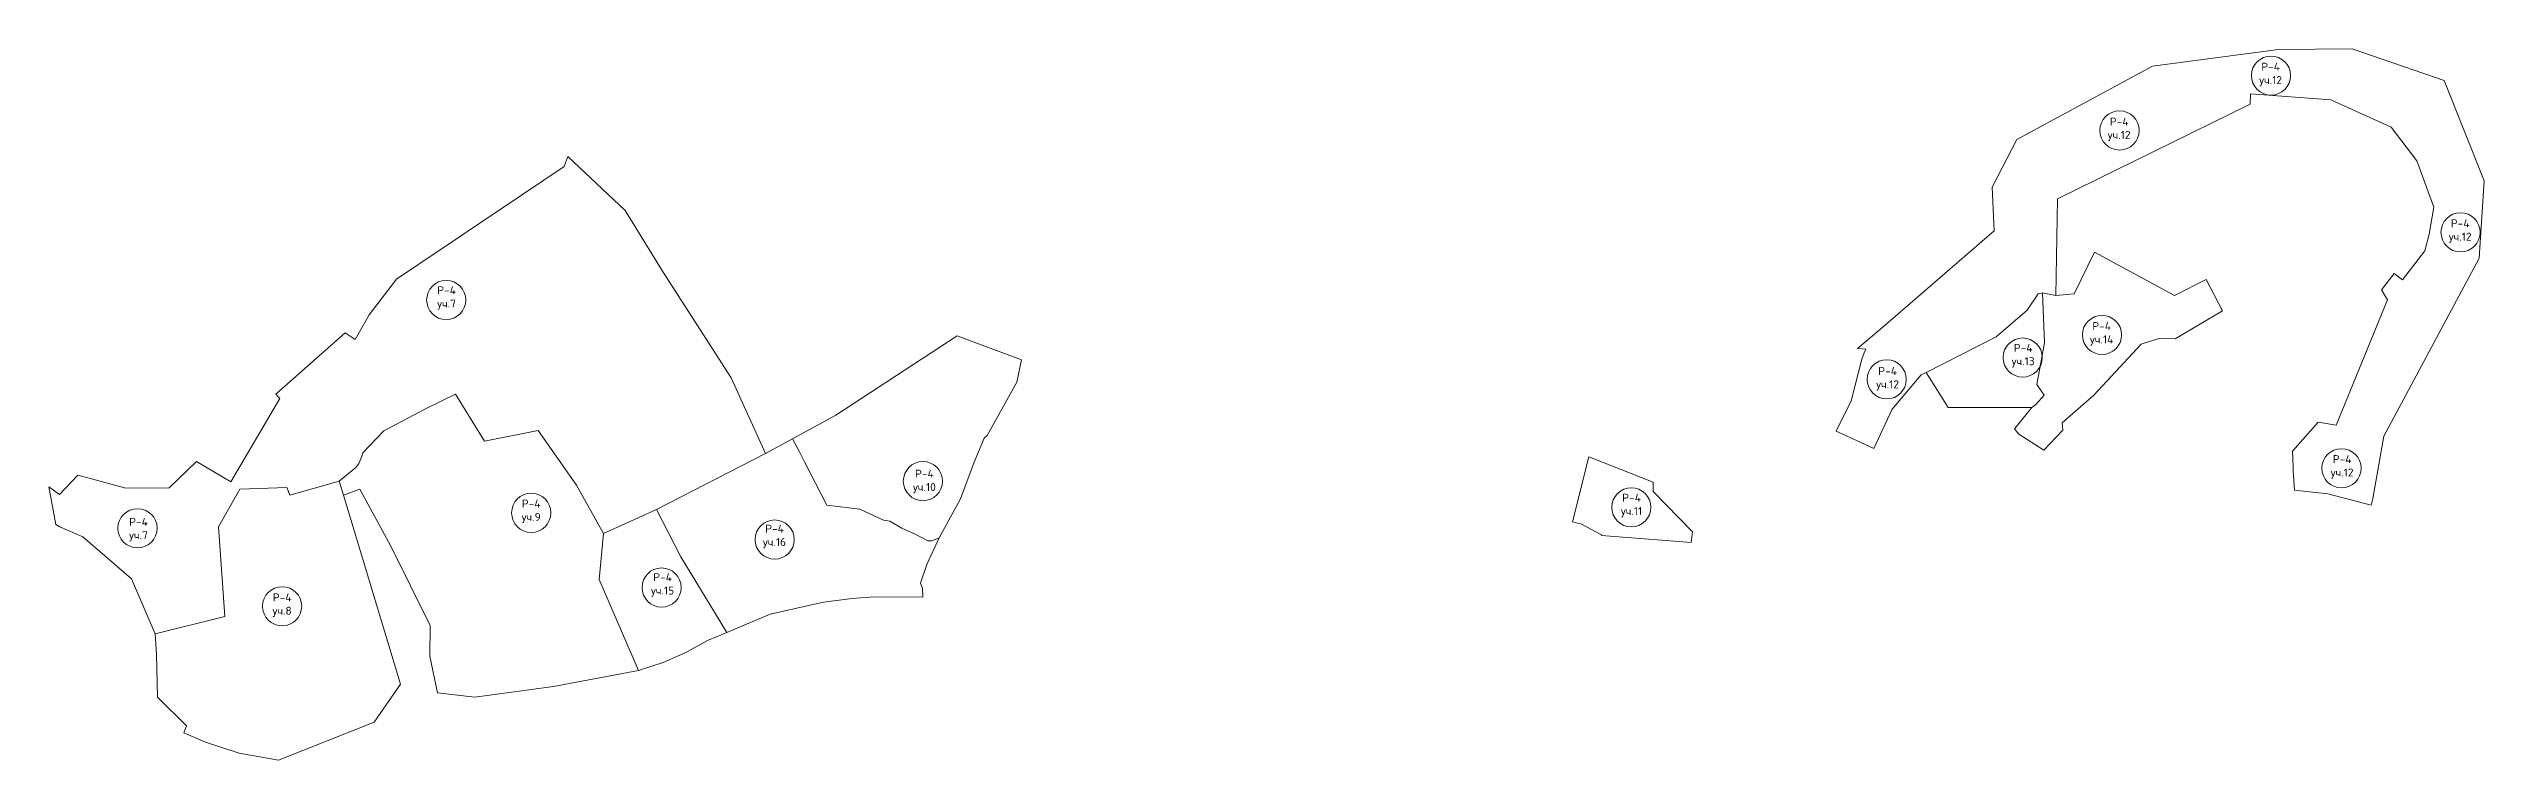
# Model space of a CAD drawing. Extents: x 1392339 to 1397891, y 355892 to 360491.
# Drawn here: x 1395902 to 1397891, y 359910 to 360491 of the extents above; entities that cross this region are included whole.
import ezdxf

# ---------------------------------------------------------------- set-up
doc = ezdxf.new("R2010")
doc.units = 0
doc.header["$MEASUREMENT"] = 0
doc.layers.add('Р-4', color=190, linetype='Continuous')
doc.styles.get("Standard").update_dxf_attribs({"font": 'simplex.shx'})

msp = doc.modelspace()

# ---------------------------------------------------------------- linework, layer by layer
at = {"layer": 'Р-4', "lineweight": 20}
for points in [[(1397798.8, 360118.6), (1397800.1, 360124), (1397809, 360175), (1397856, 360262.3), (1397886.9, 360320.2), (1397891.1, 360383.4), (1397858.3, 360465.3), (1397783.3, 360491.4), (1397723, 360490.8), (1397620.1, 360477.1), (1397509.4, 360417.1), (1397489.2, 360378.3), (1397490.8, 360342.6), (1397400.2, 360264.3), (1397379.1, 360246.6), (1397385.9, 360245.9), (1397384.6, 360243.1), (1397382.9, 360237.8), (1397374, 360203.9), (1397361.8, 360179.1), (1397392.7, 360164.9), (1397407.6, 360197), (1397431.3, 360225.1), (1397435.2, 360226.9), (1397492.5, 360256), (1397517.7, 360277.9), (1397526.7, 360291.1), (1397530.4, 360291.9), (1397541.2, 360289.7), (1397542.5, 360368.7), (1397700, 360446), (1397700.3, 360454.6), (1397765.7, 360449.6), (1397815, 360427.2), (1397836, 360399.8), (1397849.8, 360362), (1397846.2, 360340), (1397842.5, 360326.3), (1397824.2, 360302.7), (1397817.6, 360307.8), (1397807.1, 360294.4), (1397812.1, 360286.2), (1397770.2, 360184), (1397755.5, 360186.4), (1397734.6, 360162.8), (1397735, 360150), (1397734.9, 360146.6), (1397736.1, 360130.8), (1397763.4, 360127.7), (1397798.8, 360118.6)], [(1395988.9, 360013.4), (1396045.8, 360027.5), (1396040.7, 360100.9), (1396058.2, 360131.6), (1396096.5, 360133), (1396098.9, 360126.8), (1396139.4, 360138.3), (1396153, 360149.4), (1396155.3, 360152.7), (1396157.6, 360157.7), (1396158.5, 360161.3), (1396175.8, 360179.3), (1396210.3, 360197.5), (1396234.2, 360209.2), (1396258, 360170.9), (1396301.9, 360179.6), (1396333.1, 360134.9), (1396355.1, 360095.3), (1396398.3, 360114.9), (1396487.5, 360160.8), (1396459.3, 360222.6), (1396403.2, 360309.6), (1396372.8, 360359.2), (1396326, 360403.4), (1396323, 360395.1), (1396186.1, 360303.2), (1396163.9, 360273.9), (1396152.3, 360253.9), (1396144.3, 360259.4), (1396087.6, 360209.1), (1396090.9, 360205.6), (1396050.9, 360137.7), (1396022.9, 360154.3), (1396000.5, 360132.7), (1395965.1, 360132.4), (1395937, 360140.2), (1395925.8, 360143.1), (1395910.8, 360127.2), (1395902.1, 360133.5), (1395908, 360102.7), (1395911.1, 360101), (1395930, 360092.7), (1395969.8, 360058.4), (1395988.9, 360013.4)], [(1397511, 360176.5), (1397531.5, 360163.4), (1397546.8, 360179.9), (1397546.4, 360185.9), (1397572.3, 360208.5), (1397611, 360250), (1397625.4, 360254.8), (1397638.6, 360254.5), (1397677.4, 360277.2), (1397663.9, 360302.8), (1397638, 360289.7), (1397572.7, 360325.1), (1397556.1, 360291.2), (1397541.2, 360289.7), (1397530.4, 360291.9), (1397532, 360251.2), (1397525.6, 360217), (1397531.8, 360208.5), (1397524.8, 360200.9), (1397521.6, 360198.2), (1397507.4, 360180.9), (1397511, 360176.5)], [(1397453.3, 360198.2), (1397521.6, 360198.2), (1397524.8, 360200.9), (1397531.8, 360208.5), (1397525.6, 360217), (1397532, 360251.2), (1397530.4, 360291.9), (1397526.7, 360291.1), (1397517.7, 360277.9), (1397492.5, 360256), (1397435.2, 360226.9), (1397453.3, 360198.2)], [(1396509.6, 360172.8), (1396515.3, 360162.2), (1396519.2, 360153.9), (1396537.4, 360118.7), (1396564.5, 360115.2), (1396583.9, 360106.2), (1396589.1, 360105.4), (1396598.7, 360099.9), (1396610.1, 360094.7), (1396620, 360089.4), (1396623.3, 360089.4), (1396629.3, 360092), (1396646.7, 360123.8), (1396657.4, 360152.3), (1396666.1, 360173.4), (1396668.5, 360175.4), (1396692.6, 360219), (1396696.6, 360237.2), (1396644.1, 360256.9), (1396544.8, 360192), (1396509.6, 360172.8)], [(1396351.7, 360057.9), (1396355.1, 360095.3), (1396333.1, 360134.9), (1396301.9, 360179.6), (1396258, 360170.9), (1396234.2, 360209.2), (1396210.3, 360197.5), (1396175.8, 360179.3), (1396158.5, 360161.3), (1396157.6, 360157.7), (1396155.3, 360152.7), (1396153, 360149.4), (1396139.4, 360138.3), (1396142.9, 360126.7), (1396156.1, 360131.5), (1396181.3, 360085.6), (1396213.5, 360020.4), (1396213.3, 359995.2), (1396219.7, 359965.4), (1396250, 359961.8), (1396314.4, 359970.6), (1396383.6, 359983.6), (1396351.7, 360057.9)], [(1396398.3, 360114.9), (1396418.3, 360076.4), (1396455.9, 360014.6), (1396491.2, 360029.5), (1396534.9, 360039.4), (1396558.3, 360042.4), (1396576.2, 360043.6), (1396616, 360043.4), (1396615.6, 360050.8), (1396614.1, 360054.8), (1396619.3, 360070), (1396629.3, 360092), (1396623.3, 360089.4), (1396620, 360089.4), (1396610.1, 360094.7), (1396598.7, 360099.9), (1396589.1, 360105.4), (1396583.9, 360106.2), (1396564.5, 360115.2), (1396537.4, 360118.7), (1396519.2, 360153.9), (1396515.3, 360162.2), (1396509.6, 360172.8), (1396487.5, 360160.8), (1396398.3, 360114.9)], [(1397146.6, 360105), (1397148.4, 360104.5), (1397153.3, 360103.2), (1397170.1, 360094.3), (1397170.1, 360093.9), (1397226.2, 360089.5), (1397243.3, 360088.1), (1397244.6, 360096.8), (1397212.4, 360129.8), (1397212.3, 360137.3), (1397159.8, 360158.1), (1397146.6, 360105)], [(1396139.4, 360138.3), (1396142.9, 360126.7), (1396189.3, 359972.5), (1396167.9, 359941.2), (1396089.7, 359910.2), (1396082, 359911.6), (1396057.6, 359915.9), (1396030.1, 359924.9), (1396012.3, 359932.7), (1396014.7, 359938.4), (1395990.9, 359961.8), (1395990, 359997), (1395988.9, 360013.4), (1396045.8, 360027.5), (1396040.7, 360100.9), (1396058.2, 360131.6), (1396096.5, 360133), (1396098.9, 360126.8), (1396139.4, 360138.3)], [(1396398.3, 360114.9), (1396355.1, 360095.3), (1396351.7, 360057.9), (1396383.6, 359983.6), (1396403.9, 359990.2), (1396422.3, 359998.2), (1396440, 360007.9), (1396455.9, 360014.6), (1396418.3, 360076.4), (1396398.3, 360114.9)]]:
    msp.add_lwpolyline(points, dxfattribs=at)
at = {"layer": 'Р-4', "lineweight": 0}
for centre in [(1397716.9, 360469.4), (1397593.2, 360424.6), (1397871.7, 360341.4), (1396226.7, 360286.1), (1397578.9, 360257.6), (1397514.1, 360239.1), (1397403.1, 360221.3), (1396616, 360138.2), (1397774.5, 360148.7), (1397194.5, 360116.8), (1395974.6, 360099.7), (1396296.1, 360112.3), (1396494.9, 360090.5), (1396092.7, 360036), (1396402.6, 360051.3)]:
    msp.add_circle(centre, 16, dxfattribs=at)

# ---------------------------------------------------------------- texts
at = {"layer": 'Р-4', "char_height": 6.53, "width": 6.533, "attachment_point": 2}
for s, insert in [('Р-4\\Pуч.12', (1397716.6, 360479.9)), ('Р-4\\Pуч.12', (1397592.9, 360435.1)), ('Р-4\\Pуч.12', (1397871.4, 360352)), ('Р-4\\Pуч.7', (1396227, 360297.4)), ('Р-4\\Pуч.14', (1397578.6, 360268.1)), ('Р-4\\Pуч.12', (1397403.8, 360231.4)), ('Р-4\\Pуч.13', (1397514.5, 360250.3)), ('Р-4\\Pуч.12', (1397775, 360159.4)), ('Р-4\\Pуч.10', (1396617.2, 360147.5)), ('Р-4\\Pуч.9', (1396296.1, 360123.1)), ('Р-4\\Pуч.11', (1397194.7, 360127.9)), ('Р-4\\Pуч.7', (1395975.4, 360108.2)), ('Р-4\\Pуч.16', (1396494.8, 360102.6)), ('Р-4\\Pуч.15', (1396403.4, 360063)), ('Р-4\\Pуч.8', (1396092.7, 360046.5))]:
    msp.add_mtext(s, dxfattribs=dict(at, insert=insert))

doc.saveas('drawing.dxf')
